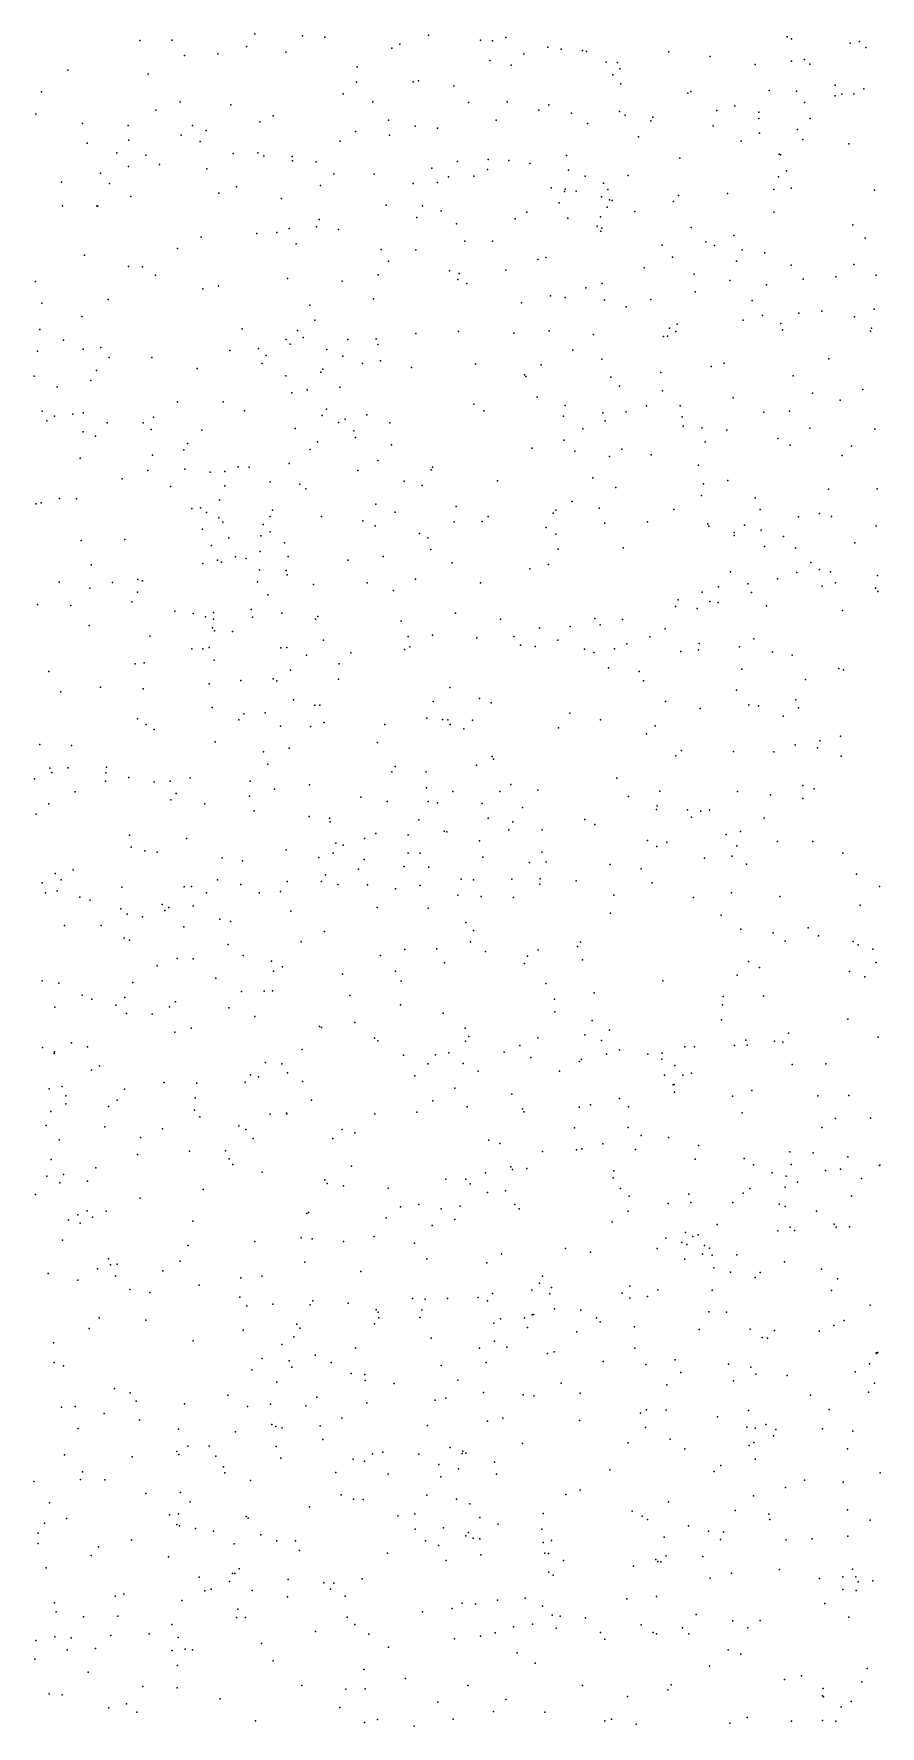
# Model space of a CAD drawing. Extents: x 2 to 99999, y 0 to 49999.
# Drawn here: x 18753 to 24999, y 16 to 12500 of the extents above; entities that cross this region are included whole.
import ezdxf

# ---------------------------------------------------------------- set-up
doc = ezdxf.new("R2010")
doc.units = 0
doc.header["$MEASUREMENT"] = 0
doc.layers.add('points', color=50, linetype='Continuous')

msp = doc.modelspace()

# ---------------------------------------------------------------- linework, layer by layer
at = {"layer": 'points', "color": 3}
for p in [(20385, 12500, 73), (20735, 12485, 23), (21666, 12489, 15), (19535, 12451, 67), (19775, 12452, 33), (20322, 12406, 8), (20612, 12364, 15), (20900, 12476, 7), (21396, 12394, 0), (21455, 12424, 90), (22049, 12452, 17), (22139, 12449, 22), (22235, 12473, 64), (22545, 12401, 16), (22644, 12386, 78), (22802, 12376, 38), (22832, 12370, 83), (23439, 12367, 53), (24312, 12477, 8), (24345, 12462, 58), (24777, 12430, 35), (24846, 12442, 4), (24894, 12400, 53), (19865, 12341, 37), (20112, 12353, 46), (21140, 12256, 9), (22117, 12304, 85), (22275, 12268, 68), (22369, 12351, 13), (22977, 12290, 32), (23061, 12288, 70), (23077, 12242, 56), (23744, 12332, 25), (24076, 12273, 69), (24345, 12299, 22), (24440, 12310, 92), (24480, 12277, 52), (19004, 12231, 38), (19597, 12201, 20), (21133, 12143, 29), (21552, 12146, 92), (21592, 12152, 82), (21853, 12117, 45), (23026, 12197, 10), (23086, 12132, 17), (24666, 12120, 61), (18810, 12073, 79), (19834, 11999, 43), (21035, 12057, 81), (21255, 11999, 80), (21961, 11993, 7), (22246, 11998, 87), (23580, 12062, 44), (23601, 12074, 17), (24179, 12082, 1), (24380, 12077, 22), (24440, 11993, 18), (24667, 12043, 98), (24716, 12054, 69), (24805, 12057, 69), (24877, 12094, 32), (18769, 11907, 5), (19653, 11936, 64), (20207, 11976, 31), (20518, 11895, 14), (21370, 11864, 58), (22165, 11862, 79), (22479, 11937, 48), (22554, 11975, 66), (22722, 11914, 45), (23074, 11926, 98), (23118, 11899, 36), (23321, 11884, 10), (23793, 11933, 11), (23925, 11968, 73), (24103, 11922, 71), (24103, 11874, 50), (24483, 11874, 82), (19113, 11838, 3), (19450, 11823, 46), (19840, 11751, 41), (19925, 11823, 16), (20024, 11786, 86), (20420, 11851, 14), (21126, 11778, 18), (21378, 11752, 23), (21566, 11819, 75), (21732, 11804, 53), (22838, 11838, 0), (23215, 11741, 7), (23306, 11859, 13), (23765, 11822, 94), (24108, 11766, 35), (24388, 11794, 49), (19147, 11692, 22), (19365, 11623, 56), (19453, 11716, 50), (19980, 11705, 98), (20225, 11618, 87), (20407, 11622, 29), (21013, 11707, 57), (23973, 11709, 38), (24254, 11611, 10), (24428, 11719, 42), (24768, 11688, 1), (19452, 11520, 76), (19579, 11605, 89), (19680, 11536, 70), (20029, 11503, 59), (20451, 11600, 69), (20659, 11595, 40), (20663, 11563, 65), (20837, 11555, 35), (21690, 11508, 63), (21879, 11559, 57), (22100, 11498, 5), (22107, 11572, 45), (22259, 11565, 81), (22413, 11543, 40), (22683, 11603, 3), (22699, 11493, 35), (23520, 11582, 50), (24262, 11608, 23), (24307, 11490, 11), (18956, 11405, 26), (19244, 11471, 100), (19311, 11395, 20), (20249, 11370, 20), (20868, 11382, 37), (20967, 11468, 43), (21264, 11464, 64), (21552, 11396, 12), (21731, 11402, 12), (21812, 11446, 9), (22001, 11449, 86), (22571, 11364, 17), (22822, 11450, 60), (22958, 11399, 43), (23140, 11454, 66), (24249, 11446, 17), (24341, 11362, 58), (19470, 11300, 36), (20119, 11325, 23), (20581, 11284, 100), (21352, 11237, 73), (22629, 11252, 62), (22670, 11337, 29), (22674, 11354, 48), (22754, 11338, 38), (22943, 11297, 62), (22989, 11352, 79), (23002, 11275, 37), (23021, 11271, 71), (23473, 11263, 22), (23510, 11306, 38), (23871, 11322, 1), (24213, 11352, 91), (24956, 11346, 69), (18964, 11231, 92), (19217, 11230, 65), (19225, 11229, 48), (20859, 11130, 34), (21579, 11144, 58), (21622, 11230, 80), (21759, 11193, 10), (22306, 11136, 15), (22392, 11183, 58), (22694, 11139, 84), (22936, 11150, 51), (22983, 11221, 33), (23189, 11188, 78), (24215, 11184, 22), (19987, 11000, 42), (20398, 11027, 84), (20546, 11035, 22), (20638, 11063, 95), (20838, 11076, 10), (21002, 11057, 50), (21871, 11099, 19), (22909, 11080, 79), (22937, 11044, 8), (22944, 11065, 72), (23604, 11070, 15), (23918, 11011, 33), (24798, 11090, 84), (24889, 10993, 1), (19128, 10866, 28), (19812, 10916, 40), (20690, 10950, 100), (21316, 10909, 74), (21572, 10906, 28), (21933, 10969, 71), (22138, 10970, 90), (23390, 10941, 30), (23712, 10966, 49), (23776, 10939, 34), (23980, 10907, 12), (24147, 10883, 50), (19452, 10784, 51), (19556, 10781, 79), (21371, 10823, 72), (21820, 10752, 20), (22235, 10756, 11), (22473, 10835, 33), (22532, 10850, 81), (23257, 10774, 29), (23467, 10852, 47), (23938, 10823, 85), (24341, 10793, 59), (24804, 10799, 22), (18766, 10672, 32), (19652, 10719, 76), (20001, 10619, 95), (20116, 10640, 54), (20626, 10694, 85), (21029, 10675, 12), (21295, 10721, 13), (21882, 10687, 77), (21893, 10731, 83), (21949, 10657, 97), (22826, 10626, 83), (22948, 10658, 65), (23625, 10727, 69), (23889, 10679, 5), (24160, 10647, 5), (24430, 10689, 4), (24672, 10707, 45), (24968, 10720, 99), (18813, 10512, 23), (19302, 10539, 36), (20789, 10498, 37), (21260, 10546, 29), (22353, 10516, 16), (22566, 10567, 14), (22673, 10554, 89), (22965, 10534, 76), (23123, 10487, 42), (23307, 10541, 57), (23633, 10597, 52), (24053, 10532, 24), (19108, 10415, 79), (20827, 10388, 97), (23987, 10388, 93), (24130, 10422, 11), (24266, 10363, 79), (24398, 10439, 15), (24568, 10455, 78), (24810, 10413, 95), (24955, 10469, 35), (18797, 10318, 90), (18972, 10239, 97), (20291, 10323, 76), (20615, 10246, 88), (20698, 10312, 61), (20740, 10259, 59), (21070, 10245, 94), (21280, 10250, 86), (21571, 10289, 12), (21887, 10303, 94), (22294, 10292, 76), (22556, 10310, 57), (22882, 10282, 36), (23399, 10266, 79), (23428, 10269, 61), (23444, 10329, 62), (23491, 10304, 64), (23500, 10358, 11), (24278, 10316, 6), (24927, 10307, 36), (24934, 10328, 46), (18781, 10159, 70), (19117, 10174, 63), (19248, 10185, 19), (20199, 10164, 46), (20410, 10178, 92), (20468, 10126, 93), (20645, 10210, 13), (20915, 10171, 62), (21033, 10122, 74), (21292, 10207, 27), (22731, 10166, 72), (19215, 10017, 57), (19308, 10111, 81), (19624, 10111, 94), (19958, 10032, 88), (20438, 10067, 64), (20870, 10003, 33), (20886, 10026, 70), (21179, 10067, 70), (21311, 10088, 83), (21540, 10039, 59), (22013, 10064, 77), (22497, 10058, 67), (22944, 10101, 17), (23381, 10001, 84), (23752, 10046, 7), (23848, 10070, 16), (24621, 10102, 47), (18755, 9974, 74), (18926, 9896, 20), (19174, 9942, 72), (20612, 9976, 38), (20769, 9873, 75), (21012, 9894, 31), (22375, 9983, 65), (22384, 9972, 20), (23010, 9967, 31), (23074, 9901, 42), (23393, 9867, 91), (24357, 9978, 13), (24871, 9875, 99), (19813, 9784, 71), (20149, 9786, 77), (20657, 9852, 80), (22000, 9767, 95), (22468, 9819, 4), (22675, 9759, 42), (23274, 9755, 63), (23522, 9756, 70), (23915, 9815, 47), (24499, 9850, 51), (24704, 9797, 91), (18814, 9715, 13), (18848, 9646, 49), (18906, 9680, 49), (19040, 9693, 86), (19116, 9704, 89), (19294, 9630, 19), (19561, 9631, 29), (19635, 9672, 59), (20307, 9718, 85), (20882, 9685, 23), (20914, 9731, 44), (21001, 9633, 5), (21051, 9658, 81), (21211, 9690, 45), (21381, 9631, 21), (22074, 9718, 32), (22662, 9680, 9), (22951, 9704, 44), (22970, 9646, 71), (23123, 9712, 70), (23537, 9674, 100), (24141, 9710, 17), (24329, 9717, 1), (19116, 9563, 33), (19209, 9533, 18), (19620, 9581, 17), (19993, 9576, 54), (20681, 9589, 14), (20847, 9491, 60), (21115, 9570, 57), (21127, 9521, 39), (22665, 9503, 44), (22805, 9587, 25), (23545, 9606, 22), (23682, 9594, 28), (23706, 9489, 53), (23867, 9576, 39), (24243, 9514, 35), (24480, 9592, 96), (24959, 9584, 25), (19094, 9369, 32), (19628, 9391, 42), (19861, 9431, 22), (19888, 9477, 31), (20793, 9434, 30), (21392, 9469, 23), (22428, 9443, 7), (22746, 9421, 83), (23001, 9382, 66), (23091, 9437, 38), (23308, 9394, 41), (24335, 9466, 82), (24719, 9390, 32), (24786, 9458, 1), (19595, 9279, 73), (19868, 9288, 99), (20055, 9266, 59), (20163, 9270, 16), (20261, 9305, 8), (20343, 9303, 67), (20637, 9329, 55), (21145, 9279, 17), (21291, 9352, 16), (21686, 9283, 99), (21695, 9303, 37), (23657, 9319, 3), (19404, 9217, 14), (19761, 9161, 1), (20162, 9165, 76), (20497, 9196, 15), (20717, 9177, 90), (20760, 9143, 28), (21487, 9200, 96), (21619, 9167, 42), (22175, 9202, 58), (22877, 9224, 93), (23047, 9152, 36), (23694, 9180, 45), (23875, 9206, 45), (24618, 9142, 88), (24977, 9144, 10), (18767, 9032, 9), (18807, 9041, 0), (18943, 9073, 53), (19068, 9069, 7), (19919, 8997, 47), (19982, 9003, 30), (20124, 9063, 2), (21278, 9031, 64), (21870, 9013, 58), (22726, 9051, 69), (22924, 9001, 78), (23476, 8991, 55), (23681, 9095, 14), (24077, 9077, 79), (24114, 8990, 99), (20027, 8969, 39), (20119, 8930, 98), (20147, 8897, 99), (20445, 8879, 26), (20496, 8938, 27), (20515, 8987, 54), (20875, 8940, 23), (21181, 8907, 24), (21271, 8870, 88), (21420, 8971, 78), (21854, 8899, 4), (22061, 8903, 27), (22106, 8940, 29), (22586, 8965, 86), (22606, 8987, 62), (22967, 8889, 37), (23281, 8900, 17), (23727, 8885, 41), (23734, 8867, 94), (23998, 8876, 60), (24396, 8936, 77), (24551, 8961, 2), (24639, 8939, 3), (24969, 8871, 73), (19103, 8763, 67), (19424, 8769, 53), (19998, 8847, 89), (20192, 8783, 38), (20429, 8797, 37), (20496, 8827, 50), (20602, 8744, 83), (21598, 8813, 28), (21660, 8782, 75), (22534, 8858, 65), (22604, 8808, 2), (23920, 8799, 1), (23921, 8822, 76), (24121, 8838, 40), (24286, 8791, 70), (24812, 8745, 23), (20063, 8726, 50), (20108, 8618, 39), (20242, 8641, 27), (20321, 8629, 92), (20424, 8680, 19), (20630, 8643, 39), (21070, 8618, 58), (21331, 8643, 9), (21682, 8697, 68), (22623, 8698, 9), (23101, 8707, 83), (24144, 8717, 82), (24375, 8708, 65), (19176, 8582, 62), (20001, 8593, 17), (20139, 8603, 52), (20419, 8547, 23), (20615, 8540, 11), (20623, 8510, 23), (21840, 8597, 90), (22413, 8553, 21), (22550, 8586, 65), (23895, 8531, 13), (24384, 8526, 50), (24487, 8601, 98), (24551, 8548, 87), (24631, 8530, 70), (24979, 8504, 96), (18941, 8454, 21), (19166, 8411, 69), (19334, 8452, 43), (19519, 8380, 55), (19521, 8475, 64), (19556, 8465, 89), (20403, 8457, 61), (20816, 8438, 38), (21214, 8451, 48), (21406, 8394, 59), (21569, 8478, 9), (22049, 8449, 48), (23685, 8381, 77), (23806, 8421, 52), (24022, 8442, 62), (24050, 8379, 58), (24240, 8479, 36), (24570, 8426, 8), (24668, 8450, 45), (24964, 8410, 35), (24981, 8386, 35), (18780, 8290, 92), (19025, 8282, 58), (19477, 8309, 9), (19793, 8242, 69), (20357, 8252, 61), (20479, 8362, 99), (23489, 8276, 83), (23507, 8324, 79), (23649, 8261, 71), (23742, 8312, 11), (23802, 8304, 32), (24160, 8280, 67), (24721, 8246, 44), (19161, 8135, 67), (19929, 8223, 21), (20021, 8199, 88), (20071, 8119, 71), (20079, 8230, 62), (20079, 8182, 0), (20367, 8196, 47), (20584, 8225, 99), (20831, 8181, 43), (20850, 8201, 65), (21463, 8168, 30), (21864, 8227, 71), (22198, 8183, 34), (22484, 8115, 37), (22712, 8127, 79), (22893, 8187, 10), (22932, 8139, 24), (23096, 8179, 73), (19609, 8056, 38), (20086, 8096, 89), (20220, 8091, 51), (20890, 8026, 97), (21515, 8054, 17), (21696, 8064, 75), (22023, 8045, 33), (22296, 8055, 56), (22344, 7991, 62), (22620, 8028, 18), (23129, 8000, 92), (23298, 8052, 48), (23411, 8111, 61), (23663, 8002, 63), (24067, 8038, 61), (19919, 7964, 54), (20000, 7964, 6), (20047, 7973, 6), (20085, 7880, 44), (20575, 7971, 4), (20620, 7973, 42), (20766, 7916, 64), (21093, 7934, 42), (21488, 7958, 10), (21527, 7979, 38), (22452, 7980, 60), (22816, 7961, 27), (22886, 7937, 66), (23037, 7962, 86), (23528, 7944, 56), (23658, 7955, 54), (23960, 7978, 56), (24203, 7938, 50), (24349, 7916, 92), (18864, 7797, 49), (19502, 7852, 45), (19566, 7859, 40), (20518, 7742, 47), (20648, 7805, 7), (21006, 7853, 20), (22995, 7823, 87), (23220, 7797, 73), (23979, 7813, 19), (24693, 7817, 18), (24728, 7807, 37), (18953, 7647, 91), (19245, 7681, 5), (19560, 7667, 70), (20048, 7705, 89), (20281, 7729, 23), (20547, 7728, 45), (21001, 7739, 45), (21822, 7677, 16), (23251, 7728, 47), (23939, 7657, 54), (24447, 7736, 81), (20070, 7530, 33), (20670, 7588, 78), (20826, 7547, 72), (20863, 7547, 87), (21699, 7575, 63), (22043, 7597, 72), (22128, 7564, 5), (23414, 7575, 23), (23671, 7524, 72), (24029, 7551, 90), (24100, 7543, 79), (24376, 7588, 10), (24395, 7528, 5), (19519, 7447, 15), (19581, 7406, 80), (19642, 7367, 92), (20265, 7440, 54), (20303, 7483, 8), (20461, 7490, 99), (20574, 7393, 32), (20794, 7390, 70), (20895, 7419, 11), (21344, 7406, 92), (21653, 7451, 93), (21770, 7443, 42), (21809, 7439, 20), (21826, 7404, 71), (21927, 7373, 23), (21991, 7438, 86), (22625, 7381, 8), (22709, 7488, 85), (22935, 7440, 88), (23337, 7395, 17), (24283, 7467, 55), (18798, 7257, 11), (19032, 7251, 58), (20091, 7276, 13), (21289, 7271, 74), (23275, 7337, 86), (24371, 7254, 39), (24554, 7285, 62), (24705, 7320, 73), (20447, 7204, 6), (20638, 7231, 43), (22136, 7170, 59), (22144, 7148, 34), (23490, 7173, 24), (23532, 7214, 22), (23917, 7205, 87), (24214, 7204, 63), (24535, 7233, 88), (24711, 7171, 50), (18759, 7004, 93), (18871, 7082, 59), (18887, 7052, 30), (19004, 7086, 95), (19285, 7048, 69), (19289, 7091, 8), (19455, 7015, 82), (19907, 7012, 56), (20480, 7113, 8), (21395, 7056, 76), (21419, 7094, 93), (21649, 7056, 44), (22019, 7106, 3), (23055, 7010, 53), (19058, 6907, 33), (19283, 6987, 98), (19640, 6982, 9), (19759, 6987, 42), (19803, 6896, 32), (20345, 6876, 88), (20350, 6987, 10), (20528, 6927, 39), (20787, 6960, 27), (21167, 6869, 89), (21651, 6937, 70), (21844, 6911, 23), (22191, 6910, 40), (22273, 6963, 26), (22473, 6920, 78), (23141, 6873, 61), (23373, 6912, 16), (23947, 6910, 51), (24190, 6885, 39), (24427, 6955, 76), (24511, 6930, 46), (18770, 6744, 45), (18864, 6819, 36), (19765, 6849, 59), (20015, 6819, 44), (20379, 6768, 78), (21360, 6836, 39), (21663, 6838, 76), (21733, 6827, 13), (22062, 6821, 36), (22359, 6793, 48), (23347, 6779, 90), (23353, 6805, 24), (23576, 6775, 57), (23675, 6765, 48), (23738, 6774, 32), (24427, 6859, 38), (20786, 6726, 84), (20935, 6715, 83), (20939, 6687, 23), (21594, 6701, 22), (21780, 6619, 58), (22106, 6715, 77), (22259, 6629, 23), (22288, 6686, 67), (22505, 6628, 52), (22819, 6703, 8), (22894, 6668, 85), (23606, 6722, 71), (24143, 6713, 77), (19458, 6588, 37), (19471, 6500, 38), (19879, 6564, 67), (20982, 6530, 74), (21036, 6516, 17), (21192, 6565, 45), (21278, 6601, 81), (21515, 6590, 84), (21802, 6614, 92), (22042, 6546, 48), (23282, 6549, 11), (23350, 6504, 83), (23425, 6536, 10), (23862, 6594, 68), (23942, 6510, 17), (23967, 6616, 48), (24241, 6543, 33), (24502, 6543, 38), (19573, 6472, 25), (19663, 6463, 3), (20142, 6422, 32), (20292, 6399, 53), (20614, 6481, 34), (20857, 6423, 94), (20963, 6457, 96), (21191, 6409, 77), (21516, 6456, 72), (21605, 6457, 49), (22066, 6427, 18), (22410, 6388, 36), (22501, 6463, 4), (22535, 6392, 34), (23005, 6372, 12), (23702, 6418, 96), (23907, 6433, 92), (24012, 6374, 74), (24722, 6457, 84), (18910, 6306, 35), (18955, 6259, 70), (19043, 6332, 64), (20109, 6259, 81), (20623, 6248, 82), (20875, 6246, 88), (20905, 6296, 18), (21148, 6338, 14), (21487, 6358, 17), (21668, 6353, 87), (21907, 6264, 7), (21997, 6260, 56), (22280, 6264, 63), (22490, 6266, 88), (22756, 6252, 54), (23236, 6340, 91), (24823, 6300, 69), (18815, 6236, 4), (18838, 6162, 92), (18925, 6178, 62), (19092, 6130, 65), (19402, 6205, 74), (19863, 6208, 22), (19917, 6211, 57), (20027, 6164, 51), (20281, 6225, 56), (20416, 6164, 39), (20573, 6172, 84), (20997, 6224, 4), (21216, 6221, 75), (21422, 6192, 75), (21603, 6218, 88), (21883, 6146, 42), (22055, 6135, 6), (22293, 6129, 21), (22486, 6228, 56), (23033, 6147, 32), (23317, 6238, 10), (23620, 6128, 54), (23901, 6162, 36), (24257, 6135, 23), (24993, 6210, 99), (19168, 6109, 23), (19394, 6044, 31), (19443, 6006, 85), (19699, 6077, 97), (19719, 6032, 27), (19750, 6056, 14), (19929, 6068, 7), (20650, 6028, 59), (21287, 6054, 20), (21664, 6049, 22), (23009, 6014, 55), (23826, 5999, 92), (24852, 6073, 18), (18979, 5922, 64), (19249, 5921, 57), (19554, 5987, 49), (19860, 5913, 38), (20126, 5969, 60), (20205, 5952, 60), (20899, 5877, 100), (21942, 5945, 44), (21998, 5886, 71), (23971, 5896, 83), (24208, 5869, 64), (24467, 5906, 77), (19419, 5828, 78), (19459, 5814, 28), (20186, 5782, 51), (20727, 5802, 89), (21490, 5746, 70), (21727, 5751, 8), (21975, 5802, 52), (22476, 5743, 59), (22766, 5768, 33), (22786, 5799, 14), (24297, 5806, 88), (24544, 5846, 49), (24799, 5805, 99), (24836, 5780, 2), (24945, 5748, 8), (19663, 5624, 14), (19811, 5680, 24), (19930, 5677, 11), (20298, 5701, 48), (20508, 5660, 52), (21312, 5702, 38), (21784, 5648, 96), (22085, 5731, 51), (22374, 5641, 30), (22397, 5695, 1), (22801, 5670, 55), (24028, 5657, 99), (24969, 5650, 79), (18814, 5515, 82), (18938, 5496, 61), (19483, 5502, 38), (20095, 5533, 5), (20521, 5586, 35), (20588, 5617, 57), (21030, 5562, 80), (21423, 5585, 87), (21463, 5511, 9), (22532, 5495, 12), (23396, 5514, 0), (23943, 5557, 81), (24109, 5613, 91), (24773, 5584, 76), (24885, 5543, 82), (19109, 5408, 54), (19181, 5379, 91), (19425, 5390, 44), (20285, 5436, 24), (20452, 5438, 89), (20514, 5441, 58), (21086, 5406, 57), (22595, 5378, 21), (22888, 5426, 26), (23840, 5399, 37), (24138, 5404, 64), (18909, 5319, 71), (19358, 5335, 72), (19437, 5273, 89), (19627, 5267, 20), (19754, 5323, 46), (19798, 5360, 97), (20192, 5315, 92), (20385, 5251, 6), (21458, 5337, 98), (21773, 5275, 30), (22597, 5286, 13), (23835, 5338, 70), (19794, 5135, 2), (19914, 5165, 44), (20862, 5177, 14), (20875, 5169, 86), (21121, 5206, 55), (21935, 5164, 47), (22873, 5222, 94), (23001, 5151, 86), (23828, 5226, 82), (24322, 5128, 28), (24760, 5231, 41), (18817, 5022, 18), (19032, 5056, 93), (19150, 5026, 81), (20732, 5007, 1), (21267, 5090, 86), (21292, 5071, 38), (21939, 5069, 9), (21962, 5104, 42), (22340, 5037, 85), (22473, 5094, 13), (22820, 5115, 50), (22942, 5074, 99), (23074, 5004, 95), (23558, 5026, 51), (23628, 5027, 66), (23923, 5037, 65), (24008, 5077, 18), (24017, 5040, 13), (24219, 5068, 31), (24280, 5062, 7), (24984, 5099, 41), (18902, 4978, 29), (18906, 4990, 31), (19237, 4887, 7), (20462, 4911, 95), (20582, 4903, 47), (21480, 4965, 40), (21660, 4902, 86), (21716, 4969, 61), (21816, 4983, 61), (21921, 4904, 65), (22225, 4989, 90), (22421, 4948, 94), (22779, 4919, 93), (22794, 4933, 30), (22978, 4973, 73), (23284, 4974, 40), (23387, 4935, 82), (23391, 4981, 82), (23484, 4889, 63), (24349, 4896, 5), (24598, 4903, 49), (19179, 4854, 52), (19715, 4764, 76), (19957, 4758, 70), (20312, 4766, 67), (20353, 4821, 58), (20411, 4805, 60), (20625, 4836, 39), (20736, 4771, 45), (21565, 4814, 2), (22031, 4848, 41), (22633, 4847, 32), (23407, 4817, 65), (23471, 4746, 87), (23478, 4749, 20), (23543, 4817, 25), (23607, 4833, 68), (18865, 4717, 99), (18962, 4735, 82), (18988, 4666, 27), (19368, 4633, 75), (19423, 4715, 58), (19944, 4652, 89), (20802, 4633, 41), (21697, 4628, 1), (21861, 4722, 0), (22281, 4679, 21), (23074, 4647, 35), (23481, 4694, 86), (23909, 4664, 74), (24052, 4705, 71), (24538, 4665, 37), (24768, 4669, 83), (18878, 4549, 42), (18989, 4606, 33), (19303, 4587, 30), (19938, 4561, 99), (19977, 4511, 69), (20496, 4531, 89), (20617, 4537, 11), (20620, 4534, 94), (21269, 4532, 93), (21579, 4546, 63), (21951, 4585, 74), (22360, 4571, 100), (22369, 4548, 43), (22778, 4583, 91), (22862, 4600, 98), (23141, 4585, 47), (23980, 4540, 13), (24668, 4498, 38), (24928, 4501, 31), (18845, 4448, 64), (19277, 4436, 81), (19703, 4422, 6), (20265, 4445, 42), (20318, 4418, 90), (21029, 4417, 79), (21123, 4393, 67), (22743, 4429, 10), (23140, 4432, 80), (23235, 4374, 42), (24569, 4433, 36), (18941, 4340, 46), (19539, 4359, 67), (19901, 4257, 84), (20168, 4261, 50), (20372, 4352, 82), (20960, 4351, 99), (22110, 4339, 50), (22192, 4314, 94), (22507, 4256, 97), (22757, 4268, 57), (22796, 4276, 25), (22951, 4311, 45), (23194, 4270, 92), (23436, 4358, 95), (23659, 4299, 4), (24332, 4253, 45), (24505, 4246, 93), (18880, 4197, 9), (19210, 4134, 84), (19519, 4234, 92), (20195, 4201, 73), (20222, 4159, 80), (21097, 4148, 3), (22272, 4141, 72), (22286, 4122, 68), (22390, 4129, 85), (23633, 4198, 43), (23996, 4204, 97), (24063, 4157, 8), (24342, 4158, 65), (24706, 4124, 14), (24761, 4216, 92), (24994, 4152, 91), (24997, 4154, 24), (18849, 4074, 4), (18944, 4023, 16), (18971, 4085, 68), (19148, 4037, 28), (20437, 4103, 16), (20900, 4047, 2), (20917, 4018, 8), (21038, 4001, 13), (21794, 4052, 36), (21941, 4051, 99), (21974, 4016, 86), (22086, 4098, 10), (23028, 4060, 32), (23032, 4113, 41), (24202, 4097, 75), (24305, 4072, 3), (24389, 4030, 78), (24596, 4116, 6), (24861, 4057, 92), (18766, 3937, 32), (19537, 3911, 46), (20003, 3975, 33), (21369, 3984, 55), (22102, 3953, 90), (22233, 3964, 60), (23082, 3981, 4), (23146, 3926, 91), (23435, 3872, 17), (23587, 3941, 17), (23602, 3879, 88), (23912, 3879, 22), (23988, 3948, 54), (24037, 3981, 71), (24298, 3991, 10), (24787, 3927, 5), (19010, 3750, 5), (19078, 3788, 1), (19146, 3817, 51), (19187, 3771, 43), (19287, 3814, 100), (20767, 3798, 87), (20780, 3805, 57), (21353, 3765, 62), (21460, 3848, 74), (21595, 3864, 34), (21760, 3833, 77), (21860, 3754, 53), (21899, 3853, 14), (22303, 3865, 30), (22335, 3833, 91), (23140, 3814, 67), (24253, 3867, 59), (24298, 3849, 88), (24529, 3815, 59), (19095, 3726, 9), (19926, 3741, 51), (21265, 3627, 96), (21693, 3710, 31), (23022, 3737, 46), (23562, 3657, 81), (23615, 3628, 11), (23656, 3640, 51), (23796, 3716, 28), (24243, 3670, 47), (24335, 3696, 95), (24367, 3672, 48), (24659, 3719, 29), (24674, 3697, 30), (24773, 3700, 96), (18965, 3602, 50), (19891, 3562, 77), (20384, 3591, 46), (20726, 3618, 91), (20807, 3612, 55), (21039, 3592, 96), (21561, 3579, 49), (22203, 3501, 73), (22676, 3539, 87), (22862, 3512, 54), (23354, 3540, 2), (23417, 3616, 75), (23534, 3584, 39), (23573, 3570, 25), (23687, 3499, 93), (23702, 3561, 50), (23738, 3542, 53), (19224, 3390, 49), (19303, 3464, 23), (19320, 3420, 2), (19367, 3423, 99), (19704, 3374, 41), (19834, 3447, 3), (20754, 3439, 19), (21652, 3463, 84), (22096, 3435, 16), (23558, 3460, 68), (23760, 3490, 39), (23771, 3398, 7), (23942, 3493, 87), (24293, 3440, 73), (24565, 3388, 99), (18858, 3356, 81), (19078, 3305, 53), (19356, 3335, 86), (19974, 3269, 54), (20280, 3322, 35), (20435, 3335, 25), (21167, 3369, 29), (22484, 3283, 46), (22508, 3336, 23), (22574, 3252, 79), (23152, 3261, 91), (23895, 3364, 17), (24075, 3326, 35), (24112, 3363, 51), (24683, 3316, 56), (19461, 3237, 40), (19608, 3214, 80), (20274, 3180, 38), (20516, 3130, 92), (20792, 3123, 86), (20812, 3153, 34), (21072, 3136, 81), (21547, 3171, 28), (21640, 3167, 40), (21806, 3170, 63), (22031, 3177, 81), (22101, 3154, 60), (22138, 3207, 24), (22427, 3233, 73), (22560, 3205, 45), (23095, 3211, 96), (23152, 3172, 44), (23282, 3186, 83), (23357, 3234, 29), (23758, 3231, 2), (24639, 3230, 3), (24926, 3122, 25), (19234, 3029, 61), (19579, 3012, 26), (20325, 3117, 51), (21280, 3087, 47), (21295, 3071, 13), (21299, 3027, 18), (21602, 3030, 98), (21616, 3086, 10), (22198, 3021, 93), (22374, 3029, 32), (22431, 3050, 42), (22440, 3052, 93), (22595, 3094, 21), (22789, 3085, 92), (22906, 3027, 19), (22932, 2999, 45), (23734, 3073, 33), (23864, 3070, 28), (24734, 3009, 35), (19161, 2949, 76), (20299, 2937, 96), (20671, 2889, 71), (20693, 2981, 58), (20716, 2953, 47), (21267, 2983, 53), (21685, 2877, 12), (22148, 2989, 22), (22395, 2957, 60), (22759, 2924, 99), (23186, 2962, 19), (23664, 2943, 76), (24039, 2945, 26), (24127, 2883, 40), (24166, 2878, 67), (24219, 2934, 24), (24548, 2930, 28), (24657, 2971, 39), (18897, 2843, 98), (19928, 2858, 76), (20582, 2831, 31), (20829, 2752, 84), (21127, 2804, 98), (22043, 2805, 14), (22153, 2855, 93), (22244, 2812, 63), (22543, 2765, 60), (22592, 2777, 16), (23189, 2804, 28), (24969, 2769, 66), (24972, 2766, 31), (24982, 2772, 36), (18902, 2699, 92), (18971, 2673, 99), (20362, 2644, 10), (20437, 2729, 81), (20637, 2711, 58), (20658, 2664, 53), (20947, 2699, 51), (21758, 2676, 1), (22090, 2699, 2), (22954, 2707, 46), (23269, 2684, 46), (23487, 2718, 77), (23527, 2626, 51), (23880, 2687, 1), (24044, 2665, 85), (24814, 2630, 64), (24919, 2688, 99), (19348, 2507, 33), (20547, 2553, 56), (21096, 2617, 90), (21195, 2611, 2), (21198, 2565, 46), (21412, 2543, 22), (21882, 2569, 39), (22645, 2546, 96), (23425, 2533, 32), (23917, 2563, 87), (24082, 2612, 59), (24312, 2603, 63), (24956, 2546, 44), (19057, 2375, 87), (19463, 2474, 2), (19509, 2413, 63), (19864, 2394, 61), (20184, 2457, 98), (20329, 2374, 55), (20500, 2392, 95), (20761, 2379, 70), (20841, 2443, 4), (21211, 2402, 46), (21714, 2422, 18), (21794, 2436, 81), (22071, 2478, 85), (22364, 2461, 74), (22444, 2453, 47), (22785, 2473, 65), (24484, 2458, 58), (24912, 2480, 92), (18957, 2369, 84), (19272, 2322, 47), (19533, 2275, 32), (21027, 2287, 76), (22101, 2265, 2), (22214, 2288, 79), (22781, 2270, 93), (23230, 2326, 54), (23274, 2349, 89), (23419, 2348, 28), (23799, 2297, 58), (24026, 2345, 88), (24623, 2353, 38), (19079, 2212, 20), (19820, 2208, 94), (20242, 2187, 41), (20509, 2241, 72), (20539, 2227, 90), (20585, 2216, 33), (20866, 2231, 82), (20885, 2130, 68), (21657, 2234, 50), (23268, 2218, 89), (23450, 2134, 13), (24015, 2222, 47), (24075, 2214, 84), (24154, 2242, 28), (24211, 2157, 73), (24229, 2204, 71), (24572, 2210, 23), (24798, 2192, 54), (18980, 2018, 47), (19478, 2003, 29), (19808, 2041, 6), (19822, 2019, 65), (19890, 2081, 26), (20046, 2081, 40), (20096, 2008, 47), (20541, 2078, 59), (21252, 2024, 96), (21328, 2036, 29), (21593, 2022, 92), (21825, 2071, 11), (21915, 2028, 74), (21920, 2045, 42), (21942, 2029, 94), (22358, 2102, 23), (23140, 2107, 65), (23557, 2062, 24), (24033, 2086, 40), (24067, 2109, 21), (24757, 2061, 94), (19112, 1892, 47), (20153, 1930, 91), (20163, 1886, 67), (20575, 1993, 11), (20981, 1888, 93), (21109, 1986, 11), (21194, 1971, 53), (21369, 1875, 84), (21742, 1946, 16), (21888, 1915, 61), (22152, 1964, 59), (22167, 1874, 95), (23004, 1908, 66), (23773, 1894, 61), (23824, 1938, 36), (24077, 1985, 93), (24999, 1886, 54), (18753, 1822, 22), (19097, 1836, 3), (19276, 1832, 84), (20353, 1827, 83), (21757, 1856, 84), (22784, 1757, 97), (24299, 1776, 12), (24439, 1830, 58), (24726, 1817, 34), (18869, 1664, 96), (19580, 1733, 74), (19835, 1740, 89), (19906, 1672, 37), (20788, 1634, 92), (21021, 1722, 38), (21112, 1690, 37), (21184, 1687, 40), (21653, 1721, 7), (21872, 1691, 61), (21970, 1657, 17), (22680, 1724, 27), (23437, 1671, 95), (24065, 1715, 78), (18832, 1513, 70), (18995, 1547, 12), (19754, 1574, 73), (19808, 1503, 34), (19820, 1582, 70), (20321, 1563, 32), (20335, 1550, 71), (21440, 1568, 7), (21565, 1583, 10), (22045, 1555, 5), (22179, 1506, 59), (22511, 1584, 69), (23169, 1602, 35), (23242, 1564, 37), (23281, 1541, 54), (23928, 1608, 63), (24176, 1579, 20), (24184, 1540, 24), (24758, 1611, 78), (24925, 1535, 71), (18784, 1440, 23), (19474, 1388, 58), (19828, 1493, 53), (19946, 1474, 7), (20079, 1454, 96), (20427, 1427, 13), (20547, 1382, 74), (20685, 1382, 75), (21567, 1470, 2), (21643, 1382, 31), (21776, 1478, 47), (21942, 1419, 34), (21960, 1444, 21), (21996, 1402, 66), (22045, 1398, 25), (22503, 1469, 14), (22572, 1385, 7), (23404, 1411, 78), (23585, 1495, 65), (23732, 1454, 83), (23821, 1394, 7), (23843, 1450, 61), (24304, 1391, 36), (24497, 1399, 26), (24760, 1417, 54), (18786, 1364, 3), (19176, 1274, 24), (19231, 1338, 83), (19748, 1264, 38), (20231, 1360, 10), (20713, 1311, 28), (21364, 1291, 20), (21739, 1348, 43), (22051, 1279, 39), (22512, 1371, 37), (22523, 1292, 50), (22552, 1290, 31), (23419, 1272, 70), (23690, 1268, 93), (18845, 1184, 60), (20218, 1142, 7), (20236, 1143, 74), (20269, 1177, 52), (21796, 1239, 56), (22554, 1153, 89), (22585, 1130, 57), (22661, 1239, 70), (23178, 1197, 81), (23342, 1246, 83), (23357, 1231, 17), (23380, 1228, 87), (23902, 1145, 38), (24255, 1171, 17), (24795, 1173, 1), (19973, 1115, 44), (20015, 1014, 64), (20062, 1027, 84), (20197, 1083, 70), (20363, 1016, 90), (20630, 1098, 82), (20894, 1073, 70), (20942, 1027, 56), (20967, 1070, 8), (21177, 1102, 92), (23743, 1109, 85), (24551, 1105, 87), (24724, 1118, 33), (24724, 1023, 58), (24820, 1118, 54), (24821, 1016, 40), (24836, 1080, 81), (24945, 1089, 99), (18905, 925, 54), (19354, 976, 9), (19417, 990, 89), (19845, 942, 51), (20259, 878, 37), (20625, 970, 2), (21050, 976, 13), (21839, 883, 86), (21914, 923, 94), (22013, 915, 59), (22174, 945, 72), (22379, 960, 53), (22507, 901, 93), (23130, 956, 26), (23347, 972, 97), (24591, 922, 67), (18918, 860, 86), (19119, 823, 97), (19373, 828, 79), (19772, 765, 56), (20248, 818, 74), (20316, 817, 22), (21065, 819, 14), (21123, 767, 3), (21622, 859, 41), (22433, 768, 76), (22578, 834, 19), (22636, 828, 68), (22823, 815, 18), (23235, 763, 13), (23642, 840, 27), (23911, 792, 96), (24114, 796, 79), (24767, 821, 35), (18768, 647, 74), (18908, 674, 54), (19029, 667, 46), (19321, 684, 33), (19603, 696, 100), (19817, 670, 40), (20433, 626, 96), (20832, 714, 41), (21224, 694, 99), (21858, 660, 38), (22050, 679, 98), (22158, 704, 18), (22293, 749, 91), (22608, 740, 71), (22936, 707, 29), (22966, 659, 9), (23324, 708, 86), (23347, 697, 73), (23539, 742, 65), (23587, 698, 41), (24022, 741, 30), (18760, 511, 46), (18998, 580, 54), (19207, 590, 49), (19774, 575, 73), (19871, 583, 16), (19925, 580, 1), (21371, 598, 10), (22320, 558, 65), (23877, 578, 72), (23971, 548, 41), (19154, 415, 48), (19813, 464, 71), (20520, 498, 58), (21189, 435, 34), (22452, 480, 50), (23739, 459, 32), (24417, 388, 38), (24903, 442, 48), (18867, 255, 77), (19557, 308, 89), (19810, 299, 98), (20730, 315, 38), (21055, 288, 15), (21198, 291, 98), (21496, 367, 61), (21956, 315, 83), (22801, 315, 82), (23431, 284, 43), (23456, 321, 45), (24293, 360, 38), (24578, 294, 74), (24864, 343, 53), (18962, 246, 83), (19307, 151, 43), (19437, 182, 77), (20128, 218, 65), (21011, 153, 16), (21735, 192, 66), (22237, 212, 5), (23133, 234, 30), (24573, 241, 20), (24580, 232, 20), (24711, 159, 66), (24785, 199, 24), (19513, 120, 32), (20389, 55, 46), (21193, 43, 46), (21290, 64, 20), (21559, 16, 40), (21848, 67, 42), (22145, 124, 75), (22525, 119, 64), (22967, 55, 91), (23016, 68, 43), (23199, 31, 87), (23888, 38, 82), (24018, 79, 50), (24344, 54, 60), (24574, 58, 60), (24671, 53, 52)]:
    msp.add_point(p, dxfattribs=at)

doc.saveas('drawing.dxf')
